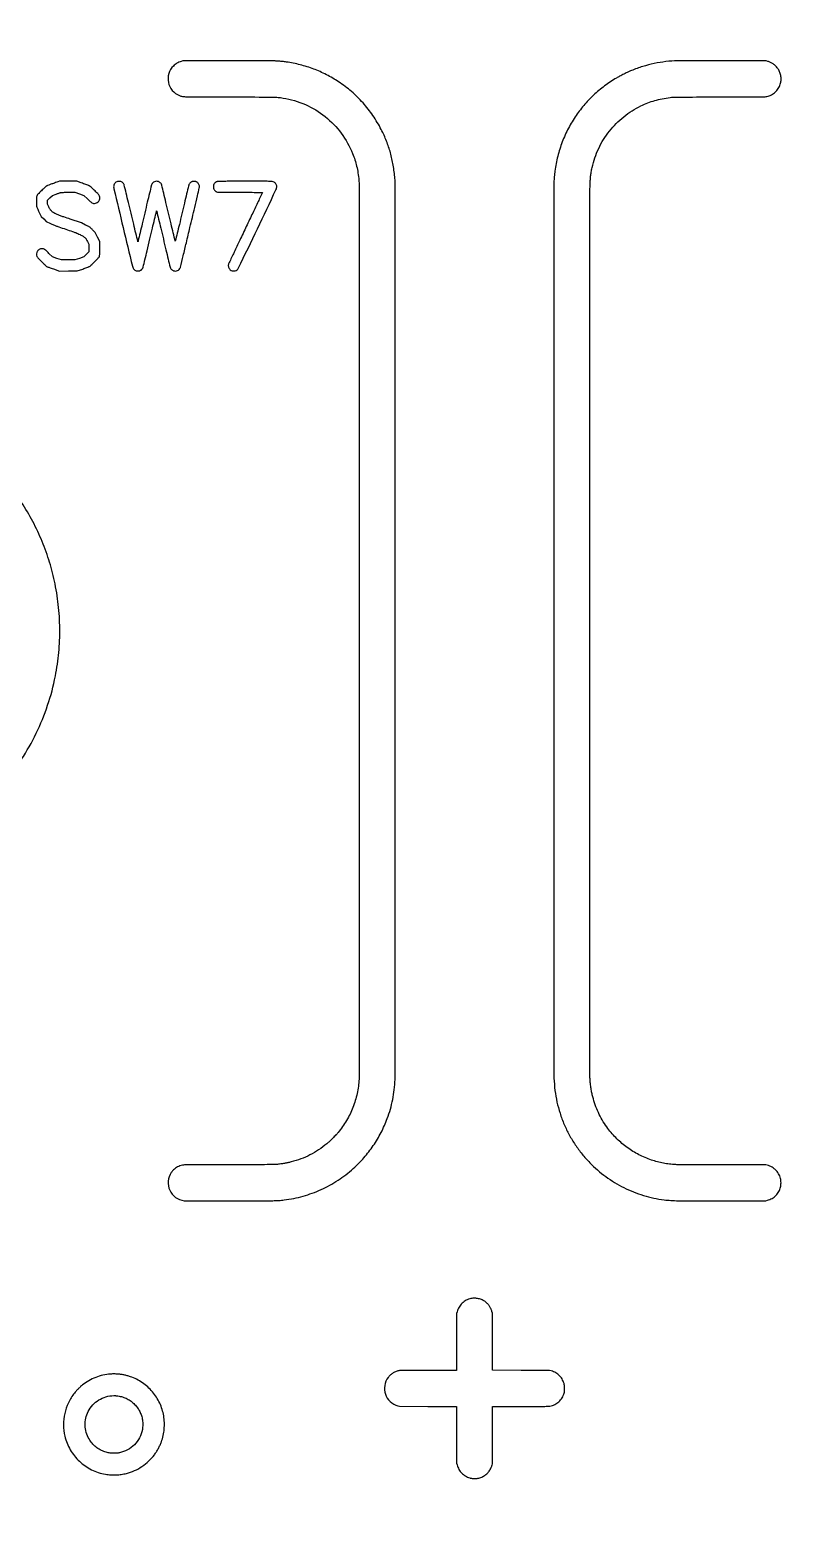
# Model space of a CAD drawing. Extents: x 980 to 25457, y 984 to 49020.
# Drawn here: x 7058 to 11298, y 17881 to 26352 of the extents above; entities that cross this region are included whole.
import ezdxf

# ---------------------------------------------------------------- set-up
doc = ezdxf.new("R2010")
doc.units = 0

msp = doc.modelspace()

# ---------------------------------------------------------------- linework, layer by layer
for points in [[(25353.176636, 36563.461695, -0.000001), (25352.040197, 20064.737908), (25350.791615, 2595.149668, -0.017503)], [(981.025332, 39243.286233, 0.000001), (980.725995, 36638.380945, 0.000022), (980.440705, 32466.957132, 0.000002), (980.203828, 20941, 0.000003), (980.107189, 12237.212398, 0.000012), (980.209361, 6804.802998)], [(1083.221486, 6831.128539, -0.000012), (1083.127559, 12273.089819, -0.000003), (1083.236026, 20942, -0.000002), (1083.488164, 32350.921193, -0.000022), (1083.779877, 36579.793336, -0.000001), (1084.083373, 39239.060792, -0.032823)], [(1895.500479, 7922.608607, -0.000003), (1895.516153, 10549.853821, -0.000001), (1895.574114, 14934.526042, -0.000001), (1895.654924, 19974.475505, -0.000001), (1895.750479, 25038.650259), (1896, 37344.800518)], [(25455.283853, 8026.2, 0.000006), (25455.447111, 13939.785085, 0.000004), (25455.5, 20957, 0.000003), (25455.451202, 30583.274766, 0.000015), (25455.249846, 35648.33495)], [(23837.04827, 49018.908979, 0.000001), (21675.802621, 49019.17901, 0.000024)], [(18681.279442, 49019.402857, 0.000005), (13233.5, 49019.49605, 0.000002), (9165.520775, 49019.509787, 0.000004), (5739.221875, 49019.480206)], [(24540, 37344.615933), (24540.017364, 25078.057967, 0.000003), (24540.072189, 18212.977995, 0.000025), (24540.281798, 14996.564512), (24540.53635, 12813.47858, 0.052236), (24541.438354, 12804.878001, 0.074337), (24546.543768, 12791.201334, 0.068737), (24555.531869, 12779.203011, 0.069207), (24567.370173, 12770.158349, 0.07731), (24580.799221, 12765.105084, 0.090469), (24599.660012, 12764.630768, 0.093087), (24617.267741, 12770.877964, 0.091235), (24631.678767, 12783.228321, 0.082939), (24641.332811, 12800.295347, 0.087509), (24641.999516, 12804.07251), (24642.357022, 15432.357909, 0.00002), (24642.699465, 18970.575659, 0.000004), (24643, 25073.957926), (24643.5, 37344.415852)], [(1792.666637, 28542.695892, 0.000006), (1792.411049, 24569.503036, 0.000003), (1792.195825, 19883.965567, 0.000004), (1792.047621, 15244.749166, 0.000006), (1792, 11426.463451), (1792, 3112.26021)], [(23728.367996, 45337.206403, 0.000002), (23728.354216, 42876.105371, 0.000002), (23728.361756, 40416.175094, 0.019036)], [(2708.027317, 40429.777448, 0.000002), (2708.046285, 42874.87655, 0.000002), (2708.048936, 45320.157135, 0.014115)], [(23830.974531, 40438.62303, -0.000002), (23830.960256, 42874.830485, -0.000002), (23830.963185, 45310.710508, -0.013332)], [(7008.769469, 22245.381444, 0.032235), (7092.87712, 22393.506426, 0.03221), (7157.303072, 22551.328168, 0.032283), (7200.868007, 22716, 0.025576), (7220.016904, 22849.045354, 0.02547), (7225.51728, 22983.536554, 0.025471), (7217.313819, 23117.884103, 0.025584), (7195.493796, 23250.5, 0.023452), (7163.33077, 23370.857333, 0.023646), (7120.110747, 23487.336105, 0.023636), (7066.064619, 23599.26179, 0.023384), (7001.518754, 23706, 0.011556)]]:
    msp.add_lwpolyline(points, format="xyb")
for points in [[(8159.5, 26179.022701), (7918.5, 26178.5), (7909.599613, 26175.710798, 0.023507), (7896.644283, 26170.971567, 0.032615), (7885.585441, 26165.452391, 0.033412), (7875.542591, 26158.656432, 0.026589), (7865.65711, 26150.075335, 0.126451), (7839.694829, 26107.841928, 0.125077), (7837.170057, 26058.139864, 0.124379), (7858.704391, 26013.054132, 0.12424), (7899.07805, 25983.58595, 0.061411), (7916.014923, 25979.069091, 0.027795), (7938.938955, 25977.176369, 0.00598), (7983.938824, 25976.508449, 0.000161), (8182, 25976.001329, -0.000176), (8372.027242, 25975.508858, -0.004296), (8424.863753, 25974.899295, -0.015659), (8454.990039, 25973.348128, -0.019193), (8482.966187, 25969.942442, -0.063924), (8608.690297, 25932.808565, -0.064667), (8720.420813, 25865.221549, -0.064775), (8811.027156, 25771.45335, -0.064511), (8874.773869, 25657.5, -0.017584), (8887.747402, 25621.516339, -0.020099), (8897.528444, 25586.267627, -0.019146), (8904.798677, 25548.907307, -0.013536), (8910.206538, 25506.5, -0.024802), (8910.89936, 25492.702734, -0.000009), (8911.192125, 24970.326802, -0.000099), (8911.441171, 24250.542345, -0.00002), (8911.579182, 22979, -0.000031), (8911.585023, 22013.30353, -0.000051), (8911.455612, 21197.58125, -0.000002), (8911.259962, 20460.495269, -0.012542), (8910.917752, 20447, -0.040012), (8900.243379, 20365.61559, -0.040745), (8876.770592, 20287.481905, -0.040571), (8840.820959, 20213.885773, -0.03897), (8793.031916, 20146, -0.016924), (8780.609943, 20131.982541, -0.006607), (8762.555467, 20113.444533, -0.006607), (8744.017459, 20095.390057, -0.016924), (8730, 20082.968084, -0.026346), (8683.425564, 20048.392524, -0.028374), (8634.579825, 20019.826108, -0.028513), (8583.041771, 19997.091518, -0.027165), (8528.419949, 19979.948198, -0.010221), (8509.595171, 19975.553185, -0.009922), (8490.419834, 19971.883713, -0.009114), (8469.655935, 19968.724125, -0.006254), (8446, 19965.865105, -0.025096), (8435.855031, 19965.280238, -0.000401), (8378.310981, 19964.900152, -0.00081), (8299.852523, 19964.571963, -0.000244), (8180.5, 19964.324297, 0.000124), (8020.41351, 19964.030395, 0.001604), (7960.684006, 19963.714287, 0.002538), (7927.162872, 19963.259134, 0.045767), (7916.5, 19962.080134, 0.034853), (7902.286743, 19958.127039, 0.037455), (7889.112603, 19952.309677, 0.037569), (7876.989152, 19944.610509, 0.035501), (7865.907267, 19935.049053, 0.01046), (7862.307806, 19931.314843, 0.008456), (7858.597676, 19927.162343, 0.008562), (7855.303804, 19923.21308, 0.021732), (7853.089943, 19920.20573, 0.126653), (7835.857985, 19871.360704, 0.129488), (7844.570507, 19820.711546, 0.129588), (7877.093066, 19780.953805, 0.126946), (7925.239295, 19762.008629, 0.029454), (7934.52561, 19761.418615, 0.000429), (7989.662524, 19761.214535, 0.000864), (8066.396767, 19761.128921, 0.000231), (8188.5, 19761.260045, 0.000189), (8369.925661, 19761.607111, 0.003756), (8425.420354, 19762.151058, 0.01224), (8458.174161, 19763.520652, 0.013691), (8489.614669, 19766.473671, 0.038169), (8595.852463, 19787.714233, 0.03817), (8697.626392, 19824.857339, 0.038168), (8792.576149, 19877.042024, 0.038157), (8878.5, 19943.057774, 0.030387), (8938.75888, 20004.13551, 0.030155), (8991.336017, 20072.216989, 0.030104), (9035.421692, 20146.246084, 0.030047), (9070.329505, 20225.080153, 0.020022), (9087.55334, 20277.628472, 0.01994), (9100.545107, 20331.457762, 0.019683), (9109.343964, 20386.830189, 0.018384), (9114.011389, 20444, 0.011212), (9115.224114, 20498.438005, 0.000003), (9114.836829, 22986.739421, 0.000001), (9114.427208, 25488.042158, 0.021948), (9113.194725, 25516, 0.020348), (9103.344196, 25592.155381, 0.025648), (9087.793134, 25661.500073, 0.026391), (9065.671287, 25727.227275, 0.02393), (9036.107714, 25792.5, 0.031797), (8989.386466, 25871.028136, 0.032385), (8933.345036, 25942.492072, 0.032359), (8868.497224, 26006.173825, 0.031629), (8795.5, 26061.481835, 0.014764), (8762.637506, 26081.885443, 0.01311), (8727.315767, 26101.176547, 0.013136), (8691.114651, 26118.547568, 0.015015), (8655.613035, 26133.186249, 0.013942), (8617.950545, 26146.220852, 0.013941), (8579.618938, 26157.136433, 0.013947), (8540.755708, 26165.894383, 0.013986), (8501.5, 26172.462813, 0.006902), (8479.699956, 26175.180289, 0.008934), (8459.632199, 26177.0387, 0.00793), (8437.727296, 26178.324172, 0.00397), (8410, 26179.289989, 0.006948), (8402.594834, 26179.386145, 0.000039), (8332.496875, 26179.316831, 0.000168), (8252.564621, 26179.20462, 0.000107)], [(10705, 26179.283375, 0.02378), (10639.222329, 26174.791733, 0.023113), (10573.533156, 26164.059452, 0.022928), (10508.596016, 26147.200215, 0.022511), (10445.068305, 26124.378758, 0.013489), (10427.667746, 26116.673386, 0.004761), (10403.146529, 26104.726295, 0.004818), (10378.636796, 26092.198221, 0.011942), (10361, 26082.424325, 0.028156), (10293.831806, 26037.818008, 0.02812), (10232.070667, 25985.929742, 0.028171), (10176.626784, 25927.537024, 0.028502), (10128.329978, 25863.5, 0.029804), (10085.575761, 25790.464338, 0.029804), (10051.808471, 25712.86315, 0.029811), (10027.514814, 25631.818165, 0.029857), (10013.046957, 25548.5, 0.001189), (10012.181967, 25540.657934, 0.000876), (10011.259862, 25531.96875, 0.000885), (10010.416922, 25523.74966, 0.001981), (10009.812147, 25517.5, 0.023088), (10008.590101, 25491.147354, 0.000001), (10008.166913, 22994.442839, 0.000003), (10007.768815, 20516.135851, 0.009451), (10008.966658, 20452.250089, 0.020668), (10014.469071, 20382.726187, 0.024294), (10025.575131, 20317.59285, 0.024574), (10042.808691, 20254.491009, 0.022103), (10066.678765, 20191.063743, 0.023332), (10094.881808, 20132.797693, 0.02308), (10128.484769, 20077.195036, 0.023028), (10167.150815, 20024.805127, 0.022973), (10210.5, 19976.150012, 0.041448), (10300.931467, 19897.756025, 0.04216), (10402.56108, 19835.851476, 0.042225), (10512.981246, 19791.949595, 0.041848), (10629.539095, 19767.060059, 0.015636), (10667.391544, 19763.435619, 0.011578), (10709.404478, 19761.710613, 0.004425), (10778.500713, 19761.086634, 0.000367), (10958, 19761.186185), (11201.5, 19761.5), (11211.277349, 19764.199337, 0.063053), (11237.037119, 19774.948249, 0.06688), (11258.739578, 19791.61183, 0.067573), (11275.098607, 19813.243719, 0.066588), (11285.197558, 19838.560055, 0.041116), (11286.991438, 19849.373062, 0.020426), (11287.566567, 19863.266635, 0.020357), (11287.014712, 19876.993007, 0.046673), (11285.223108, 19887.175433, 0.031405), (11280.358111, 19901.367905, 0.036467), (11273.946956, 19914.117515, 0.036602), (11265.774399, 19925.761002, 0.032069), (11255.646563, 19936.648036, 0.035388), (11243.748856, 19946.400779, 0.039515), (11231.009074, 19953.984024, 0.039338), (11217.183139, 19959.494881, 0.034496), (11202.045382, 19963.066247, 0.039653), (11197.525757, 19963.444324, 0.000087), (11128.69598, 19963.721055, 0.000575), (11049.853575, 19963.933667, 0.000328), (10954.545382, 19964.018506, -0.000331), (10855.599259, 19964.107143, -0.000602), (10774.774286, 19964.330313, -0.00029), (10708.641513, 19964.63089, -0.012239), (10694.5, 19965.049627, -0.015581), (10658.916709, 19968.090021, -0.017799), (10625.149941, 19973.262119, -0.017856), (10591.932875, 19980.80504, -0.015885), (10558, 19990.959452, -0.037856), (10487.260161, 20020.718649, -0.038162), (10422.016487, 20060.735298, -0.03803), (10363.409184, 20110.348617, -0.037038), (10312.428653, 20168.680283, -0.024287), (10286.770321, 20206.537741, -0.022534), (10264.206148, 20247.643615, -0.022392), (10245.297099, 20290.891166, -0.023192), (10230.576839, 20335.15838, -0.012226), (10224.671756, 20358.265146, -0.012571), (10219.963232, 20381.420553, -0.011535), (10216.110755, 20406.503317, -0.007603), (10212.78707, 20435.5, -0.024693), (10211.594515, 20459.551414, -0.000001), (10211.185958, 22940.375156, -0.000004), (10210.807167, 25393.263787, -0.007224), (10211.968949, 25474.5, -0.006883), (10213.297213, 25505.724595, -0.013936), (10215.364846, 25530.237186, -0.015369), (10218.636065, 25552.995834, -0.010655), (10223.668173, 25578.5, -0.057123), (10260.604102, 25686.251752, -0.056406), (10321.081465, 25783.35016, -0.056328), (10401.818411, 25864.59254, -0.056658), (10498.5, 25925.582981, -0.020307), (10537.429684, 25942.456012, -0.021526), (10576.858159, 25955.755904, -0.021004), (10618.164841, 25965.876809, -0.017537), (10662.735649, 25973.216594, -0.024582), (10679.859967, 25974.572038, -0.004966), (10710.380535, 25975.179569, -0.001804), (10767.640491, 25975.54388, -0.000108), (10940, 25975.98122, 0.000124), (11101.744278, 25976.396785, 0.001529), (11163.437804, 25976.759223, 0.001963), (11198.804725, 25977.214021, 0.054813), (11207.943973, 25978.374503, 0.060568), (11233.548545, 25987.918914, 0.066276), (11255.272259, 26003.107003, 0.066966), (11272.089883, 26023.295802, 0.063918), (11283.293987, 26047.523655, 0.055591), (11287.57131, 26069.245398, 0.054523), (11287.001383, 26091.522089, 0.054632), (11281.634937, 26113.10782, 0.056264), (11271.754549, 26132.790418, 0.029698), (11266.121705, 26140.40312, 0.018353), (11258.66943, 26148.678638, 0.018426), (11250.774915, 26156.244508, 0.035001), (11243.810797, 26161.619584, 0.021877), (11236.734876, 26165.895837, 0.016468), (11228.61579, 26169.988694, 0.016498), (11220.267452, 26173.528166, 0.022343), (11212.5, 26176.13096), (11204.5, 26178.419729), (11106, 26178.709312, 0.000202), (10980.281024, 26179.028102, 0.000175), (10848.374253, 26179.263101, 0.000042), (10720.68449, 26179.435233, 0.005473)], [(7214.5, 25497.567491, 0.000984), (7190.108239, 25489.225249, 0.001987), (7170.929985, 25482.538521, 0.001194), (7155.819486, 25477.162, 0.033267), (7151.982428, 25475.490913, 0.071076), (7148.364658, 25472.912719, 0.000825), (7127.052396, 25452.545491, 0.001656), (7106.889768, 25433.084549, 0.030318), (7100.887448, 25426.5, 0.024103), (7100.107769, 25425.431457, 0.007628), (7099.047271, 25423.765625, 0.007596), (7097.91979, 25421.869524, 0.008372), (7096.887448, 25420, 0.055168), (7095.495275, 25416.489596, 0.04499), (7094.781428, 25412.50832, 0.017305), (7094.432428, 25405.916007, 0.001495), (7094.174854, 25389.076972, 0.003096), (7094.104113, 25377.505479, 0.006242), (7094.218697, 25368.383958, 0.006084), (7094.477065, 25361.444284, 0.049363), (7094.945785, 25358.301026, 0.042169), (7095.908221, 25355.5, 0.002873), (7099.348343, 25347.817211, 0.004096), (7103.582982, 25338.702801, 0.003061), (7108.394042, 25328.724053), (7120.746221, 25303.5), (7135.12311, 25289.427875), (7149.5, 25275.355749), (7173.5, 25263.590479, 0.007343), (7189.72205, 25255.931508, 0.016166), (7202.38015, 25250.667695, 0.008702), (7219.300068, 25244.599394, 0.000896), (7259.5, 25231.046782, -0.000931), (7297.726905, 25218.156362, -0.007522), (7315.169494, 25211.944249, -0.014985), (7327.229252, 25207.027137, -0.01179), (7339.991284, 25201.008126, -0.005062), (7349.891865, 25195.924005, -0.016353), (7356.319368, 25192.267461, -0.022931), (7361.2114, 25188.950803, -0.022104), (7365.84183, 25185.161392, -0.018013), (7370.341721, 25180.832205, -0.042508), (7373.280393, 25177.2259, -0.028876), (7376.166469, 25172.422553, -0.004767), (7381.100546, 25162.799204), (7389, 25147.023522), (7389, 25125.248826), (7389, 25103.47413), (7374.75, 25089.261092), (7360.5, 25075.048053), (7335.676258, 25066.524027), (7310.852517, 25058), (7272.637654, 25058), (7234.42279, 25058), (7209.461395, 25066.551509), (7184.5, 25075.103018), (7164, 25095.494259, 0.00621), (7148.360923, 25110.668666, 0.04451), (7140.111196, 25117.19032, 0.08581), (7133.232931, 25120.169849, 0.059465), (7124.798823, 25121.176471, 0.126292), (7110.049341, 25117.39062, 0.127246), (7098.995506, 25106.975892, 0.12617), (7094.319918, 25092.430358, 0.123019), (7097.152537, 25077.27793, 0.065675), (7099.303375, 25073.853208, 0.011563), (7104.295708, 25068.104144, 0.008845), (7111.942752, 25059.99178, 0.002623), (7123.920788, 25047.855021, 0.003292), (7133.592004, 25038.284765, 0.004704), (7142.307982, 25029.931353, 0.002643), (7149.758887, 25022.997523, 0.069451), (7152, 25021.44612, 0.029321), (7154.540131, 25020.347533, 0.001039), (7164.571663, 25016.714166, 0.00192), (7176.455188, 25012.489397, 0.001343), (7189.882259, 25007.814335), (7224.264517, 24995.946472), (7273.882259, 24996.223236), (7323.5, 24996.5), (7354.5, 25007.228139, 0.002486), (7366.816009, 25011.559018, 0.003125), (7378.180868, 25015.699302, 0.002502), (7387.672754, 25019.278746, 0.024608), (7391.583805, 25021.001093, 0.04973), (7395.823627, 25023.679424, 0.018578), (7401.214216, 25028.219296, 0.010859), (7408.999304, 25035.601008, 0.002322), (7422.177285, 25048.772953, 0.002109), (7435.483141, 25062.310575, 0.011513), (7442.479673, 25069.828064, 0.020573), (7446.566631, 25074.827063, 0.070096), (7448.59348, 25078.5, 0.057651), (7449.671653, 25082.738186, 0.022665), (7450.205741, 25088.749581, 0.009751), (7450.449598, 25098.998536, 0.001072), (7450.5, 25122.512377), (7450.5, 25161.524754), (7438, 25187.462283), (7425.5, 25213.399812), (7412.5, 25226.125908, 0.00189), (7407.338614, 25231.140471, 0.002479), (7402.584375, 25235.679383, 0.001815), (7398.56822, 25239.448242, 0.02342), (7397, 25240.777687, 0.038805), (7395.165401, 25241.97646, 0.001633), (7388.320989, 25245.697322, 0.002807), (7380.163146, 25250.038818, 0.001991), (7370.96507, 25254.82123), (7347.43014, 25266.939091), (7284.96507, 25287.831969, -0.001009), (7247.816735, 25300.340523, -0.006735), (7229.420294, 25306.853901, -0.01276), (7216.693099, 25311.926588, -0.01207), (7204, 25317.731491, -0.003852), (7192.697041, 25323.342418, -0.024802), (7187.158152, 25326.499606, -0.039004), (7183.072178, 25329.577724, -0.018574), (7178.301228, 25334.119068, -0.017783), (7174.112793, 25338.730714, -0.031282), (7171.041805, 25342.861936, -0.023483), (7167.9833, 25348.085112, -0.006048), (7163.551228, 25356.795513), (7156, 25372.091027), (7156, 25383.376784), (7156, 25394.66254), (7170.358418, 25408.280265), (7184.716836, 25421.897989), (7205.108418, 25428.862023, 0.000373), (7213.237015, 25431.644836, 0.000463), (7220.795342, 25434.246545, 0.000377), (7227.139393, 25436.442206, 0.003494), (7229.875727, 25437.413029, -0.063605), (7233.696787, 25438.271035, -0.014076), (7240.404963, 25438.712356, -0.007993), (7251.34413, 25438.948219, -0.001331), (7272.375727, 25439.009407), (7310.5, 25439.018813), (7335.79384, 25430.359581), (7361.08768, 25421.700349), (7381.367615, 25401.960402, 0.004537), (7389.468953, 25394.216698, 0.00612), (7396.946509, 25387.368191, 0.004467), (7403.298217, 25381.793452, 0.059988), (7405.865666, 25380.068532, 0.08567), (7416.200631, 25376.86226, 0.088034), (7426.910112, 25377.352217, 0.088255), (7436.775415, 25381.492853, 0.086656), (7444.679848, 25388.802468, 0.083643), (7449.168262, 25397.325895, 0.075521), (7450.826655, 25407.161134, 0.076532), (7449.485913, 25416.924173, 0.090028), (7445.273535, 25425.241271, 0.03724), (7439.280492, 25432.035448, 0.002028), (7418.780259, 25451.892615, 0.001218), (7397.333584, 25472.398343, 0.070941), (7392.922586, 25475.540032, 0.026858), (7389.374706, 25477.139537, 0.006539), (7383.355681, 25479.382925, 0.002856), (7372.672849, 25483.137533, 0.000275), (7346.633775, 25492.10648), (7320.76755, 25501), (7272.633775, 25500.982815), (7224.5, 25500.96563)], [(7551, 25500.123604, 0.072642), (7541.815565, 25495.542522, 0.081644), (7534.73871, 25488.67163, 0.083022), (7530.317327, 25480.001345, 0.078484), (7528.842032, 25470.19089, 0.056931), (7530.302322, 25458.193791, 0.000084), (7582.359926, 25240.794451, 0.000081), (7634.527776, 25023.25142, 0.058717), (7638.581592, 25012.242511, 0.062765), (7642.966743, 25005.770295, 0.070282), (7648.674751, 25000.86799, 0.068954), (7655.614421, 24997.671998, 0.057229), (7663.620962, 24996.218688, 0.039043), (7670.183807, 24996.302817, 0.057444), (7675.823365, 24997.479076, 0.058993), (7680.937596, 24999.875739, 0.044085), (7685.919875, 25003.617869, 0.02633), (7688.055244, 25005.751362, 0.019891), (7690.174591, 25008.301443, 0.020215), (7692.02513, 25010.931131, 0.033783), (7693.333985, 25013.297387, 0.0493), (7694.997368, 25018.01195, 0.000347), (7705.075845, 25059.201939, 0.001203), (7717.295038, 25109.820177, 0.000543), (7733.085798, 25176.25, -0.000309), (7747.43439, 25236.738541, -0.000515), (7759.602137, 25287.659326, -0.000011), (7770.673674, 25333.777781, -0.349569), (7770.951449, 25333.994516, -0.343898), (7771.229279, 25333.773291, -0.000011), (7782.313577, 25287.653191, -0.000513), (7794.495416, 25236.731703, -0.000308), (7808.860728, 25176.244516, 0.0005), (7823.328373, 25115.430658, 0.000796), (7835.840431, 25063.436231, 0.000152), (7846.964471, 25017.592246, 0.040625), (7848.242524, 25013.729889, 0.068021), (7851.094463, 25008.935216, 0.040014), (7855.660516, 25004.057581, 0.039893), (7860.977332, 24999.942655, 0.064646), (7866.117497, 24997.460974, 0.094855), (7877.356995, 24995.973964, 0.088232), (7888.663648, 24998.664479, 0.089648), (7898.203123, 25005.030162, 0.102312), (7904.387465, 25014.077102, 0.040043), (7905.312989, 25016.911045, 0.00004), (7920.992903, 25082.244724, 0.000399), (7938.450876, 25155.268944, 0.000245), (7958.90868, 25241.330469, 0.000279), (7985.385476, 25353.233407, 0.001251), (8000.690485, 25418.814029, 0.00056), (8011.259768, 25464.854968, 0.056192), (8012, 25471.420747, 0.073526), (8010.824843, 25479.369019, 0.069811), (8007.393946, 25486.79166, 0.067214), (8001.9097, 25493.21637, 0.060211), (7994.722196, 25498.23669, 0.035819), (7992.133852, 25499.385812, 0.0445), (7989.587519, 25500.055753, 0.032345), (7986.385107, 25500.388915, 0.009806), (7981.5, 25500.483621, 0.009888), (7976.367782, 25500.380957, 0.03722), (7973.172708, 25500.014547, 0.04824), (7970.504348, 25499.232806, 0.02566), (7967.376651, 25497.788125, 0.050321), (7962.327146, 25494.44677, 0.047088), (7957.922151, 25490.09576, 0.047494), (7954.443305, 25485.038355, 0.05334), (7952.13877, 25479.603425, 0.014772), (7950.838673, 25474.81131, 0.000085), (7939.994552, 25429.561013, 0.000362), (7927.670784, 25377.933031, 0.00023), (7913.396093, 25317.817046, -0.000523), (7899.203354, 25258.201529, -0.000881), (7887.154258, 25208.213453, -0.000047), (7876.256415, 25163.367005, -0.687502), (7875.867457, 25163.317046, -0.064859), (7875.480299, 25164.331972, -0.000017), (7864.488361, 25210.271257, -0.000332), (7852.335953, 25261.217769, -0.000201), (7838.024628, 25321.5, 0.000514), (7823.614931, 25382.028369, 0.000817), (7811.148414, 25433.78247, 0.000157), (7800.064516, 25479.406004, 0.041448), (7798.777607, 25483.270111, 0.067702), (7795.98391, 25487.935623, 0.037341), (7791.447531, 25492.811141, 0.037334), (7786.233578, 25496.960056, 0.067377), (7781.357363, 25499.393901, 0.092102), (7770.291634, 25501.006505, 0.087583), (7759.173437, 25498.59376, 0.088826), (7749.680353, 25492.567718, 0.098462), (7743.271091, 25483.808835, 0.049133), (7742.033643, 25480.279622, 0.000157), (7730.927743, 25434.64697, 0.000886), (7718.47134, 25382.996469, 0.000555), (7704.065977, 25322.5, -0.000005), (7689.763545, 25262.141235, -0.000008), (7677.630651, 25210.944132, -0.000001), (7666.755958, 25165.059786, -0.000872), (7666.312572, 25163.20343, -0.013678), (7666.080443, 25162.34315, -0.026059), (7665.839539, 25161.668595, -0.03041), (7665.619875, 25161.220647, -0.503515), (7665.478469, 25161.20343, -0.131431), (7665.323482, 25161.488699, -0.000003), (7654.060632, 25208.258545, -0.000194), (7641.669296, 25259.803883, -0.000117), (7627.004309, 25320.974596, 0.000563), (7612.22483, 25382.381201, 0.000904), (7599.469013, 25434.704386, 0.00014), (7588.059762, 25481.082679, 0.057626), (7586.899604, 25484.196792, 0.061498), (7582.2879, 25491.016634, 0.071807), (7576.363678, 25496.108666, 0.071562), (7569.223397, 25499.32949, 0.060508), (7561.038312, 25500.650405, 0.010995), (7557.968959, 25500.70303, 0.011897), (7554.980004, 25500.617407, 0.01146), (7552.426695, 25500.42465, 0.0549)], [(8109.424322, 25498.943036, 0.044831), (8104.61759, 25496.580229, 0.044201), (8100.284441, 25493.388759, 0.043702), (8096.536539, 25489.447712, 0.041803), (8093.468146, 25484.858802, 0.022616), (8091.822477, 25481.542196, 0.053086), (8090.981651, 25478.910958, 0.041516), (8090.605143, 25475.794805, 0.00957), (8090.509208, 25470.5, 0.009902), (8090.615702, 25465.387134, 0.036804), (8090.982594, 25462.188518, 0.047897), (8091.758411, 25459.525661, 0.026248), (8093.181524, 25456.436545, 0.045627), (8096.041082, 25452.027618, 0.037075), (8099.843106, 25447.869423, 0.0369), (8104.240392, 25444.297251, 0.043868), (8108.877595, 25441.637328), (8113.5, 25439.5), (8240.25, 25439.227757, -0.000452), (8288.852388, 25439.079457, -0.000753), (8329.767187, 25438.855994, -0.000023), (8366.749672, 25438.596581, -0.412147), (8367, 25438.344479, -0.111375), (8366.892224, 25437.866635, -0.000003), (8338.946631, 25379.068531, -0.000184), (8308.118165, 25314.267549, -0.000111), (8271.499169, 25237.412067, 0.000479), (8234.260171, 25159.107073, 0.000817), (8203.318758, 25093.60749, 0.00012), (8176.246626, 25036.019791, 0.057048), (8174.933589, 25032.125938, 0.073734), (8174.441419, 25024.453496, 0.067227), (8176.152417, 25016.707383, 0.064715), (8179.947222, 25009.434155, 0.059787), (8185.563675, 25003.152866, 0.105242), (8195.638594, 24997.489892, 0.093472), (8207.597509, 24996.096871, 0.093479), (8219.241525, 24999.155277, 0.105281), (8228.419195, 25006.176631, 0.065665), (8232.851256, 25012.988806, 0.000036), (8338.365127, 25233.902463, 0.00005), (8443.23629, 25453.567633, 0.047741), (8447.034043, 25463.974634, 0.078075), (8447.771296, 25471.422856, 0.065587), (8446.285953, 25479.223609, 0.063516), (8442.756106, 25486.60611, 0.064455), (8437.50062, 25492.825438, 0.117655), (8428.123269, 25498.024463, 0.056078), (8414.425099, 25500.234519, 0.011735), (8386.822404, 25500.909617, 0.000331), (8268.135165, 25500.947894, 0.000189), (8168.756223, 25500.876703, 0.002884), (8134.413324, 25500.641021, 0.005251), (8115.643929, 25500.206748, 0.083603)], [(9541.051282, 19210.875212, 0.068528), (9514.47522, 19201.363845, 0.071099), (9491.827365, 19185.110008, 0.070217), (9474.419791, 19162.962785, 0.064314), (9463.186286, 19136.205812), (9460.510191, 19126.5), (9460.228662, 18966.75), (9459.947132, 18807), (9304.104556, 18807, 0.000276), (9215.987997, 18806.951294, 0.00204), (9173.944837, 18806.733305, 0.002791), (9148.622196, 18806.357309, 0.037453), (9139.38099, 18805.473928, 0.044195), (9120.334071, 18800.437475, 0.048483), (9103.085236, 18792.23834, 0.049032), (9087.902682, 18780.967183, 0.047149), (9074.984044, 18766.818335, 0.120194), (9055.511073, 18721.583966, 0.124348), (9059.407552, 18673.075777, 0.123382), (9085.942085, 18631.959575, 0.117227), (9129.206458, 18607.257922), (9138.5, 18604.531163), (9299.223577, 18604.244959), (9459.947153, 18603.958756), (9460.228672, 18444.229378), (9460.510191, 18284.5), (9463.25603, 18274.5, 0.059755), (9473.500537, 18249.388347, 0.066817), (9489.100178, 18228.443064, 0.066614), (9509.716209, 18212.304399, 0.058848), (9534.715917, 18201.33194, 0.016635), (9540.280628, 18199.83514, 0.03127), (9544.869268, 18199.061754, 0.021034), (9550.577174, 18198.705163, 0.003991), (9561, 18198.576442, 0.004235), (9570.881028, 18198.616978, 0.017671), (9576.825468, 18198.901996, 0.026244), (9581.490881, 18199.539116, 0.020166), (9586.5, 18200.704175, 0.048558), (9607.653189, 18208.808904, 0.055242), (9625.875782, 18220.574126, 0.055991), (9640.883864, 18235.889727, 0.052222), (9652.526816, 18254.5, 0.010208), (9654.751734, 18259.297027, 0.00785), (9656.990224, 18264.61875, 0.007946), (9658.926702, 18269.662617, 0.018674), (9660.170059, 18273.5), (9662.435834, 18281.5), (9662.738489, 18442.75), (9663.041144, 18604), (9820.410104, 18604, 0.000272), (9909.241403, 18604.048379, 0.002014), (9951.588335, 18604.265064, 0.002541), (9977.250803, 18604.630166, 0.042065), (9985.749637, 18605.511992, 0.067091), (10013.09724, 18614.618738, 0.071731), (10036.37521, 18630.497925, 0.071299), (10054.326665, 18652.40088, 0.065094), (10066.081302, 18679.137395, 0.045326), (10068.033054, 18689.091614, 0.020139), (10068.872684, 18702.454025, 0.020196), (10068.629907, 18716.010198, 0.039833), (10067.150044, 18726.672218, 0.033157), (10063.257587, 18740.016047, 0.034784), (10057.684142, 18752.507974, 0.034775), (10050.431242, 18764.109433, 0.033105), (10041.53002, 18774.797551, 0.030775), (10030.745736, 18784.816938, 0.036925), (10019.420865, 18792.787872, 0.036812), (10007.016507, 18799.024922, 0.030269), (9993, 18803.853887), (9983.5, 18806.496035), (9823.270563, 18806.771547), (9663.041126, 18807.047059), (9662.770563, 18968.27353), (9662.5, 19129.5), (9659.710266, 19138.5, 0.016188), (9656.9602, 19146.452147, 0.016152), (9653.699482, 19154.215796, 0.016745), (9650.088953, 19161.441068, 0.021908), (9646.28882, 19167.770448, 0.02893), (9641.873248, 19173.671856, 0.013913), (9635.582204, 19180.729507, 0.013925), (9628.829932, 19187.504686, 0.025798), (9622.929816, 19192.552038, 0.056998), (9604.822889, 19203.460167, 0.05209), (9584.168799, 19210.402139, 0.05181), (9562.413261, 19212.951067, 0.055043)], [(7511, 18785.921826, 0.037988), (7468.788395, 18779.782851, 0.037785), (7427.913079, 18767.322247, 0.037628), (7389.21993, 18748.790948, 0.036989), (7353.506046, 18724.576616, 0.019256), (7342.726685, 18715.343917, 0.009629), (7329.787001, 18702.896027, 0.009625), (7317.359563, 18689.983581, 0.019627), (7308.212211, 18679.292962, 0.055884), (7274.135469, 18624.558469, 0.056621), (7253.208059, 18563.87398, 0.056742), (7246.455014, 18500.162719, 0.05658), (7254.183223, 18436.5, 0.073292), (7284.841135, 18359.778776, 0.072773), (7336.385866, 18294.954497, 0.072878), (7404.267933, 18247.688553, 0.073847), (7482.554758, 18222.151927, 0.026113), (7512.316007, 18218.694031, 0.025953), (7542.337203, 18218.346977, 0.026), (7572.179692, 18221.109952, 0.026434), (7601.40678, 18226.948384, 0.042663), (7646.545733, 18242.677218, 0.042133), (7688.560433, 18265.891833, 0.042075), (7726.141742, 18295.856189, 0.042289), (7758.106644, 18331.641886, 0.020588), (7769.536859, 18348.229323, 0.016001), (7780.620069, 18367.136778, 0.016047), (7790.429037, 18386.634665, 0.021248), (7798.010978, 18405, 0.033735), (7808.083058, 18439.817953, 0.03139), (7813.682667, 18476.523255, 0.031259), (7814.65702, 18513.799545, 0.032749), (7810.924694, 18550.321942, 0.068004), (7788.365629, 18622.452983, 0.06661), (7747.17114, 18686.449089, 0.066604), (7690.596645, 18737.367298, 0.067973), (7623, 18771.201935, 0.016232), (7604.800281, 18776.749683, 0.016953), (7586.539383, 18781.016005, 0.016808), (7567.883631, 18784.064947, 0.015369), (7548.5, 18785.963821, 0.004371), (7537.464058, 18786.606556, 0.012639), (7529.81162, 18786.791449, 0.012564), (7522.135026, 18786.589917, 0.004277)], [(7546.144045, 18663.943337, -0.039768), (7573.197533, 18658.987541, -0.042386), (7598.52963, 18649.87269, -0.042686), (7621.803714, 18636.687605, -0.041496), (7642.738645, 18619.629917, -0.035696), (7659.541984, 18600.958744, -0.03903), (7672.971562, 18580.61261, -0.03889), (7683.114439, 18558.35872, -0.034955), (7690.119617, 18534, -0.035298), (7691.913019, 18521.234857, -0.015126), (7692.580688, 18504.018673, -0.01517), (7692.202445, 18486.692048, -0.033076), (7690.634602, 18473.5, -0.073946), (7674.788916, 18427.545111, -0.074822), (7646.302755, 18388.39611, -0.074756), (7607.531237, 18359.338003, -0.073615), (7561.727758, 18342.775945, -0.01321), (7554.899301, 18341.578615, -0.019376), (7548.838468, 18340.91895, -0.01425), (7541.521886, 18340.617575, -0.003924), (7530, 18340.56202, -0.010958), (7514.799782, 18340.941213, -0.025338), (7503.437356, 18342.052825, -0.027237), (7492.751044, 18344.248521, -0.014685), (7479.853202, 18348.047971, -0.047367), (7453.405768, 18359.558858, -0.044033), (7428.896059, 18376.08264, -0.043825), (7407.550302, 18396.730605, -0.045892), (7390.495321, 18420.484271, -0.063123), (7374.597656, 18457.577782, -0.062763), (7368.416759, 18497.537421, -0.062663), (7372.340791, 18537.838672, -0.062564), (7386.125784, 18575.934811, -0.067836), (7411.2346, 18612.042695, -0.067954), (7445.077675, 18640.089239, -0.067714), (7485.315406, 18658.110944, -0.066561), (7529.144045, 18664.866984, -0.013265), (7532.410608, 18664.845717, -0.00531), (7536.878464, 18664.650532, -0.00525), (7541.692495, 18664.338246, -0.006601)]]:
    msp.add_lwpolyline(points, format="xyb", close=True)

doc.saveas('drawing.dxf')
